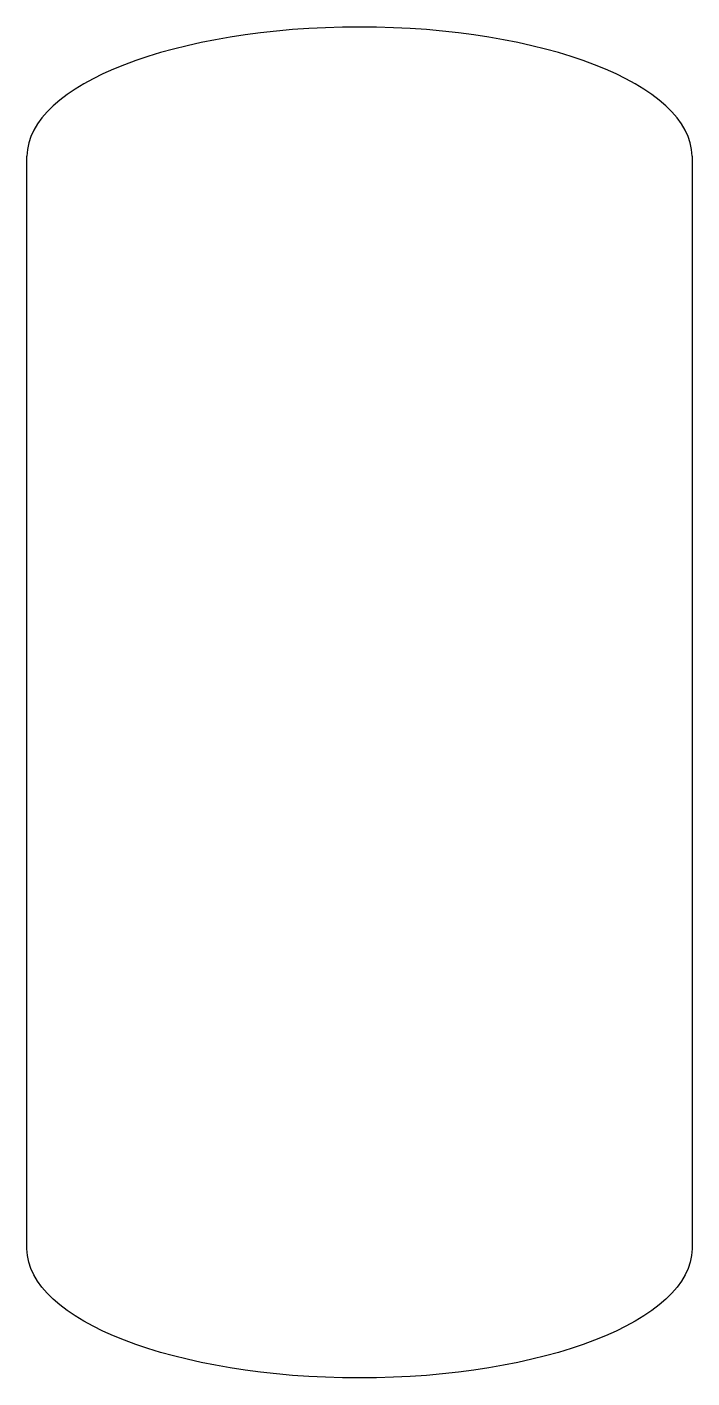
# Model space of a CAD drawing. Header units: millimetres. Extents: x -458 to 458, y -931 to 931.
import ezdxf

# ---------------------------------------------------------------- set-up
doc = ezdxf.new("R2010")
doc.units = ezdxf.units.MM

msp = doc.modelspace()

# ---------------------------------------------------------------- linework, layer by layer
at = {"color": 0, "linetype": 'ByBlock', "lineweight": -2}
for p, q in [((-458.5, -753.1), (-458.5, 753.1)), ((-458.5, -753.1), (-458.5, 753.1)), ((458.5, 753.1), (458.5, -753.1))]:
    msp.add_line(p, q, dxfattribs=at)
msp.add_ellipse((0, 753.1), major_axis=(-458.5, 0), ratio=0.388015, start_param=3.141593, end_param=6.283185, dxfattribs=at)
at = {"color": 0, "linetype": 'ByBlock', "lineweight": -2, "extrusion": (0, 0, -1)}
msp.add_ellipse((0, -753.1), major_axis=(-458.5, 0), ratio=0.388015, start_param=3.141593, end_param=6.283185, dxfattribs=at)

doc.saveas('drawing.dxf')
